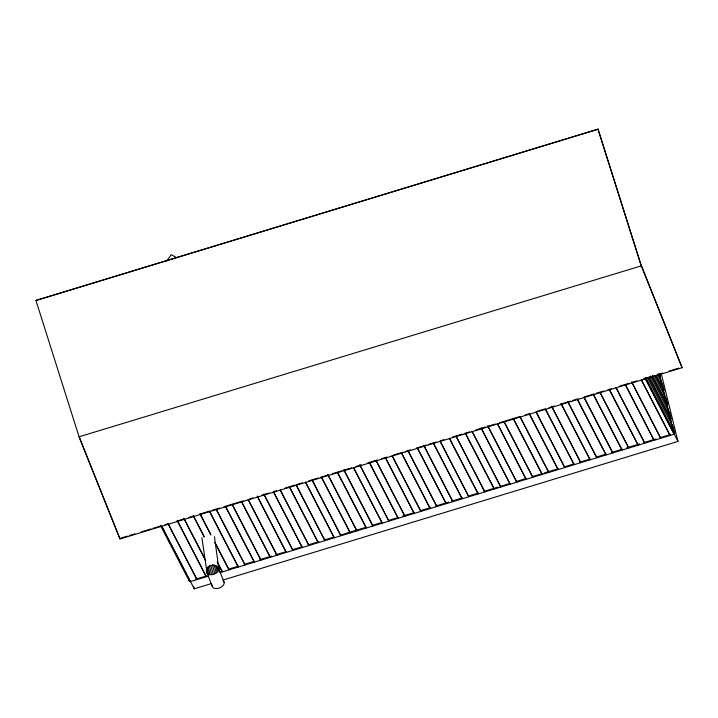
<?xml version="1.0" encoding="UTF-8"?>
<svg xmlns="http://www.w3.org/2000/svg" width="718" height="718" viewBox="0 0 718 718"><rect width="100%" height="100%" fill="white"/><g stroke="black" fill="none" stroke-linecap="round" stroke-linejoin="round"><path stroke-width="1.08" d="M206.721 571.142A6.3 3.931 -21.5 0 0 206.694 572.219C209.162 577.38 218.73 573.844 218.694 568.566C216.253 562.158 204.567 565.335 206.694 572.219L212.178 586.112M35.954 300.474L598.058 129.186L35.954 300.474L79.177 437.136L119.996 538.976L682.1 367.688L641.255 265.498L682.1 367.688M166.738 261.038L171.198 254.693L176.556 257.591M641.282 265.857L79.151 436.777L119.996 538.976M119.897 538.428L127.4 536.14M129.545 535.484L134.912 533.851M141.347 531.894L151.004 528.951M153.149 528.295L160.661 526.007M164.952 524.696L168.165 523.718M176.745 521.106L184.257 518.818M188.547 517.507L193.914 515.874M200.349 513.909L210.006 510.974M212.151 510.318L219.654 508.03M223.944 506.72L243.258 500.841M249.693 498.875L252.916 497.897M261.496 495.276L268.999 492.997M273.298 491.686L276.511 490.708M285.091 488.087L294.748 485.144M296.893 484.497L302.26 482.855M308.695 480.898L318.343 477.955M320.497 477.299L328 475.011M332.29 473.709L341.947 470.766M344.093 470.11L351.605 467.822M355.895 466.512L361.253 464.878M367.697 462.922L377.345 459.978M381.635 458.667L387.002 457.034M393.437 455.077L403.094 452.134M405.239 451.478L410.606 449.845M417.041 447.879L426.689 444.945M428.834 444.289L436.347 442.001M440.637 440.69L443.859 439.712M452.439 437.091L462.096 434.157M464.241 433.501L469.599 431.868M476.034 429.902L485.691 426.959M487.836 426.312L495.348 424.024M499.638 422.714L518.943 416.826M525.388 414.869L528.601 413.891M537.181 411.27L544.693 408.982M548.983 407.68L554.35 406.038M560.785 404.081L570.442 401.138M572.587 400.482L577.945 398.849M584.38 396.892L594.037 393.949M596.182 393.293L603.694 391.005M607.984 389.694L611.197 388.716M619.787 386.104L629.435 383.161M631.58 382.506L636.947 380.872M643.382 378.907L653.039 375.972M657.329 374.661L662.696 373.028M669.131 371.062L678.779 368.128M659.986 373.746L660.479 375.738L659.68 375.981L658.648 373.997M657.401 374.195L662.552 384.121L664.033 390.107L663.235 390.359L655.507 375.451M665.299 398.741L666.098 398.499L667.578 404.485L666.78 404.728L652.357 376.914M668.844 413.11L669.652 412.868L671.124 418.854L670.325 419.097L648.704 377.381M672.398 427.488L673.197 427.246L674.669 433.232L673.87 433.475L674.049 434.193L645.213 378.565M160.491 525.495L189.328 581.122L190.126 580.88L190.306 581.598L208.732 576.042M195.484 579.246L206.219 575.98M219.089 572.058L222.302 571.079M214.87 542.287L228.773 569.105L238.394 566.17M216.441 509.6L244.766 564.231L254.486 561.27M259.844 559.636L271.646 556.037M275.936 554.736L285.584 551.792M293.097 549.503L301.677 546.892M308.112 544.926L318.837 541.659M324.204 540.026L333.852 537.082M340.287 535.125L366.036 527.281L366.207 527.999L337.379 472.372M372.471 525.316L382.12 522.372M388.555 520.415L398.212 517.472M402.771 516.08L414.304 512.571M420.739 510.606L430.387 507.671M435.754 506.028L448.624 502.106M451.846 501.128L462.571 497.861M469.007 495.896L478.655 492.961M484.022 491.327L497.969 487.073M500.114 486.418L509.762 483.483M516.197 481.518L525.854 478.574M532.289 476.617L541.946 473.674L542.117 474.392L513.289 418.765M544.091 473.018L558.03 468.773M564.465 466.808L574.122 463.873M579.48 462.23L590.214 458.964M567.75 401.398L596.577 457.025L606.297 454.063M611.664 452.43L622.389 449.163M626.679 447.852L639.55 443.93M643.84 442.62L655.785 438.985M659.932 437.72L670.657 434.453M220.534 572.452L674.247 434.193L673.17 429.84M161.81 526.249L194.237 588.814L211.397 583.581M223.199 579.982L677.98 441.399L661.314 373.881M659.456 373.755L660.479 375.738M656.306 375.209L664.033 390.107M654.26 375.649L666.098 398.499M652.644 375.676L667.578 404.485M650.598 376.115L669.652 412.868M649.503 377.138L671.124 418.854M647.448 377.578L673.197 427.246M645.841 377.605L674.669 433.232M645.042 377.847L677.98 441.399M641.56 380.055L670.056 435.413L641.219 379.786M631.714 381.904L660.722 438.249L631.885 382.622M625.566 384.929L654.062 440.278L625.225 384.66M616.232 387.774L644.728 443.123L615.9 387.496M609.573 389.802L637.889 444.433M609.232 389.533L638.069 445.151M600.239 392.647L628.744 447.996L599.907 392.369M593.58 394.676L622.075 450.024L593.247 394.406M584.255 397.521L612.75 452.87L583.913 397.242M577.586 399.549L606.082 454.898L577.254 399.28M567.92 402.116L596.757 457.743L596.577 457.025M561.081 403.426L590.097 459.771L561.261 404.144M551.756 406.271L580.763 462.616L551.927 406.989M545.608 409.296L574.104 464.645L545.267 409.018M536.274 412.141L564.77 467.49L535.942 411.863M529.615 414.169L558.11 469.518L529.274 413.891M520.281 417.014L548.785 472.363L519.949 416.736M513.621 419.043L541.946 473.674M504.296 421.888L532.792 477.237L503.955 421.61M497.628 423.916L526.123 479.265L497.296 423.638M487.791 425.765L516.798 482.11L487.962 426.483M481.123 427.793L510.139 484.138L481.302 428.511M472.309 431.635L500.805 486.983L471.968 431.356M465.65 433.663L493.454 487.298M465.309 433.385L494.146 489.012L493.966 488.294M456.316 436.508L484.812 491.857L455.984 436.23M450.168 439.524L478.152 493.885L449.315 438.258M440.322 441.382L468.827 496.73L439.99 441.103M433.663 443.41L462.159 498.759L433.331 443.132M423.817 445.259L452.834 501.604L423.997 445.977M417.158 447.287L446.165 503.632L417.337 448.005M408.345 451.119L436.84 506.477L408.004 450.85M401.685 453.157L430.181 508.506L401.344 452.878M392.351 455.993L420.847 511.351L392.01 455.724M385.692 458.03L414.187 513.379L385.351 457.752M376.358 460.866L404.853 516.224L376.026 460.597M369.698 462.904L398.194 518.252L369.357 462.625M359.853 464.752L388.86 521.097L360.032 465.47M353.705 467.768L382.2 523.126L353.373 467.499M343.859 469.626L372.875 525.962L344.039 470.344M337.711 472.641L366.036 527.281M327.866 474.499L356.882 530.835L328.045 475.217M321.727 477.515L350.222 532.873L321.386 477.246M312.393 480.36L340.888 535.709L312.052 480.091M305.733 482.388L334.229 537.746L305.392 482.119M296.399 485.233L324.895 540.582L296.067 484.955M289.74 487.262L318.236 542.611L289.399 486.992M280.406 490.107L308.902 545.456L280.074 489.829M273.746 492.135L302.242 547.484L273.414 491.866M263.901 493.984L292.917 550.329L264.08 494.702M257.241 496.021L286.249 552.357L257.421 496.739M248.428 499.854L276.924 555.202L248.087 499.575M241.769 501.882L270.264 557.231L241.427 501.613M232.435 504.727L260.93 560.076L232.094 504.449M225.775 506.755L253.58 560.399M225.434 506.477L254.271 562.104L254.091 561.386M216.109 509.322L244.937 564.949L244.766 564.231M210.293 512.625L238.277 566.978L209.441 511.351M199.936 513.478L210.751 534.336M200.116 514.196L210.93 535.054M215.05 543.005L228.943 569.823L228.773 569.105M193.277 515.506L204.091 536.373M219.017 565.174L222.284 571.851L217.141 561.916M193.456 516.224L204.262 537.091M183.943 518.351L204.54 558.083M184.122 519.069L205.752 560.794M177.795 521.376L206.29 576.725L177.463 521.097M168.47 524.221L196.965 579.57L168.129 523.943M161.469 525.971L190.306 581.598M217.545 566.852A6.3 3.931 -21.5 0 1 218.694 568.566L224.178 582.46M598.058 129.186L641.587 266.809L598.004 129.303M218.003 567.319L218.667 569.643M216.953 566.287L218.227 570.765M215.606 565.542L217.419 571.869M214.063 565.12L216.289 572.874M212.429 565.057L214.906 573.709M210.814 565.353L213.381 574.31M209.324 565.999L211.801 574.651M208.067 566.942L210.284 574.696M207.125 568.126L208.938 574.454M206.56 569.455L207.843 573.933M207.08 573.17L201.902 537.674M659.465 374.293L661.879 384.094M662.956 388.447L669.679 415.677M670.217 417.858L672.631 427.659M659.187 373.988L661.511 383.376M662.579 387.729L665.003 397.53M666.286 402.735L668.494 411.692M669.831 417.104L671.994 425.846M193.698 586.633L194.237 588.814M188.852 579.211L189.328 581.122M214.458 536.75L218.972 569.93A6.3 5.34 -7.8 0 0 218.694 568.566M223.029 580.745A6.3 3.931 -21.5 0 1 219.636 587.934A6.3 3.931 -21.5 0 1 212.205 585.035"/></g></svg>
